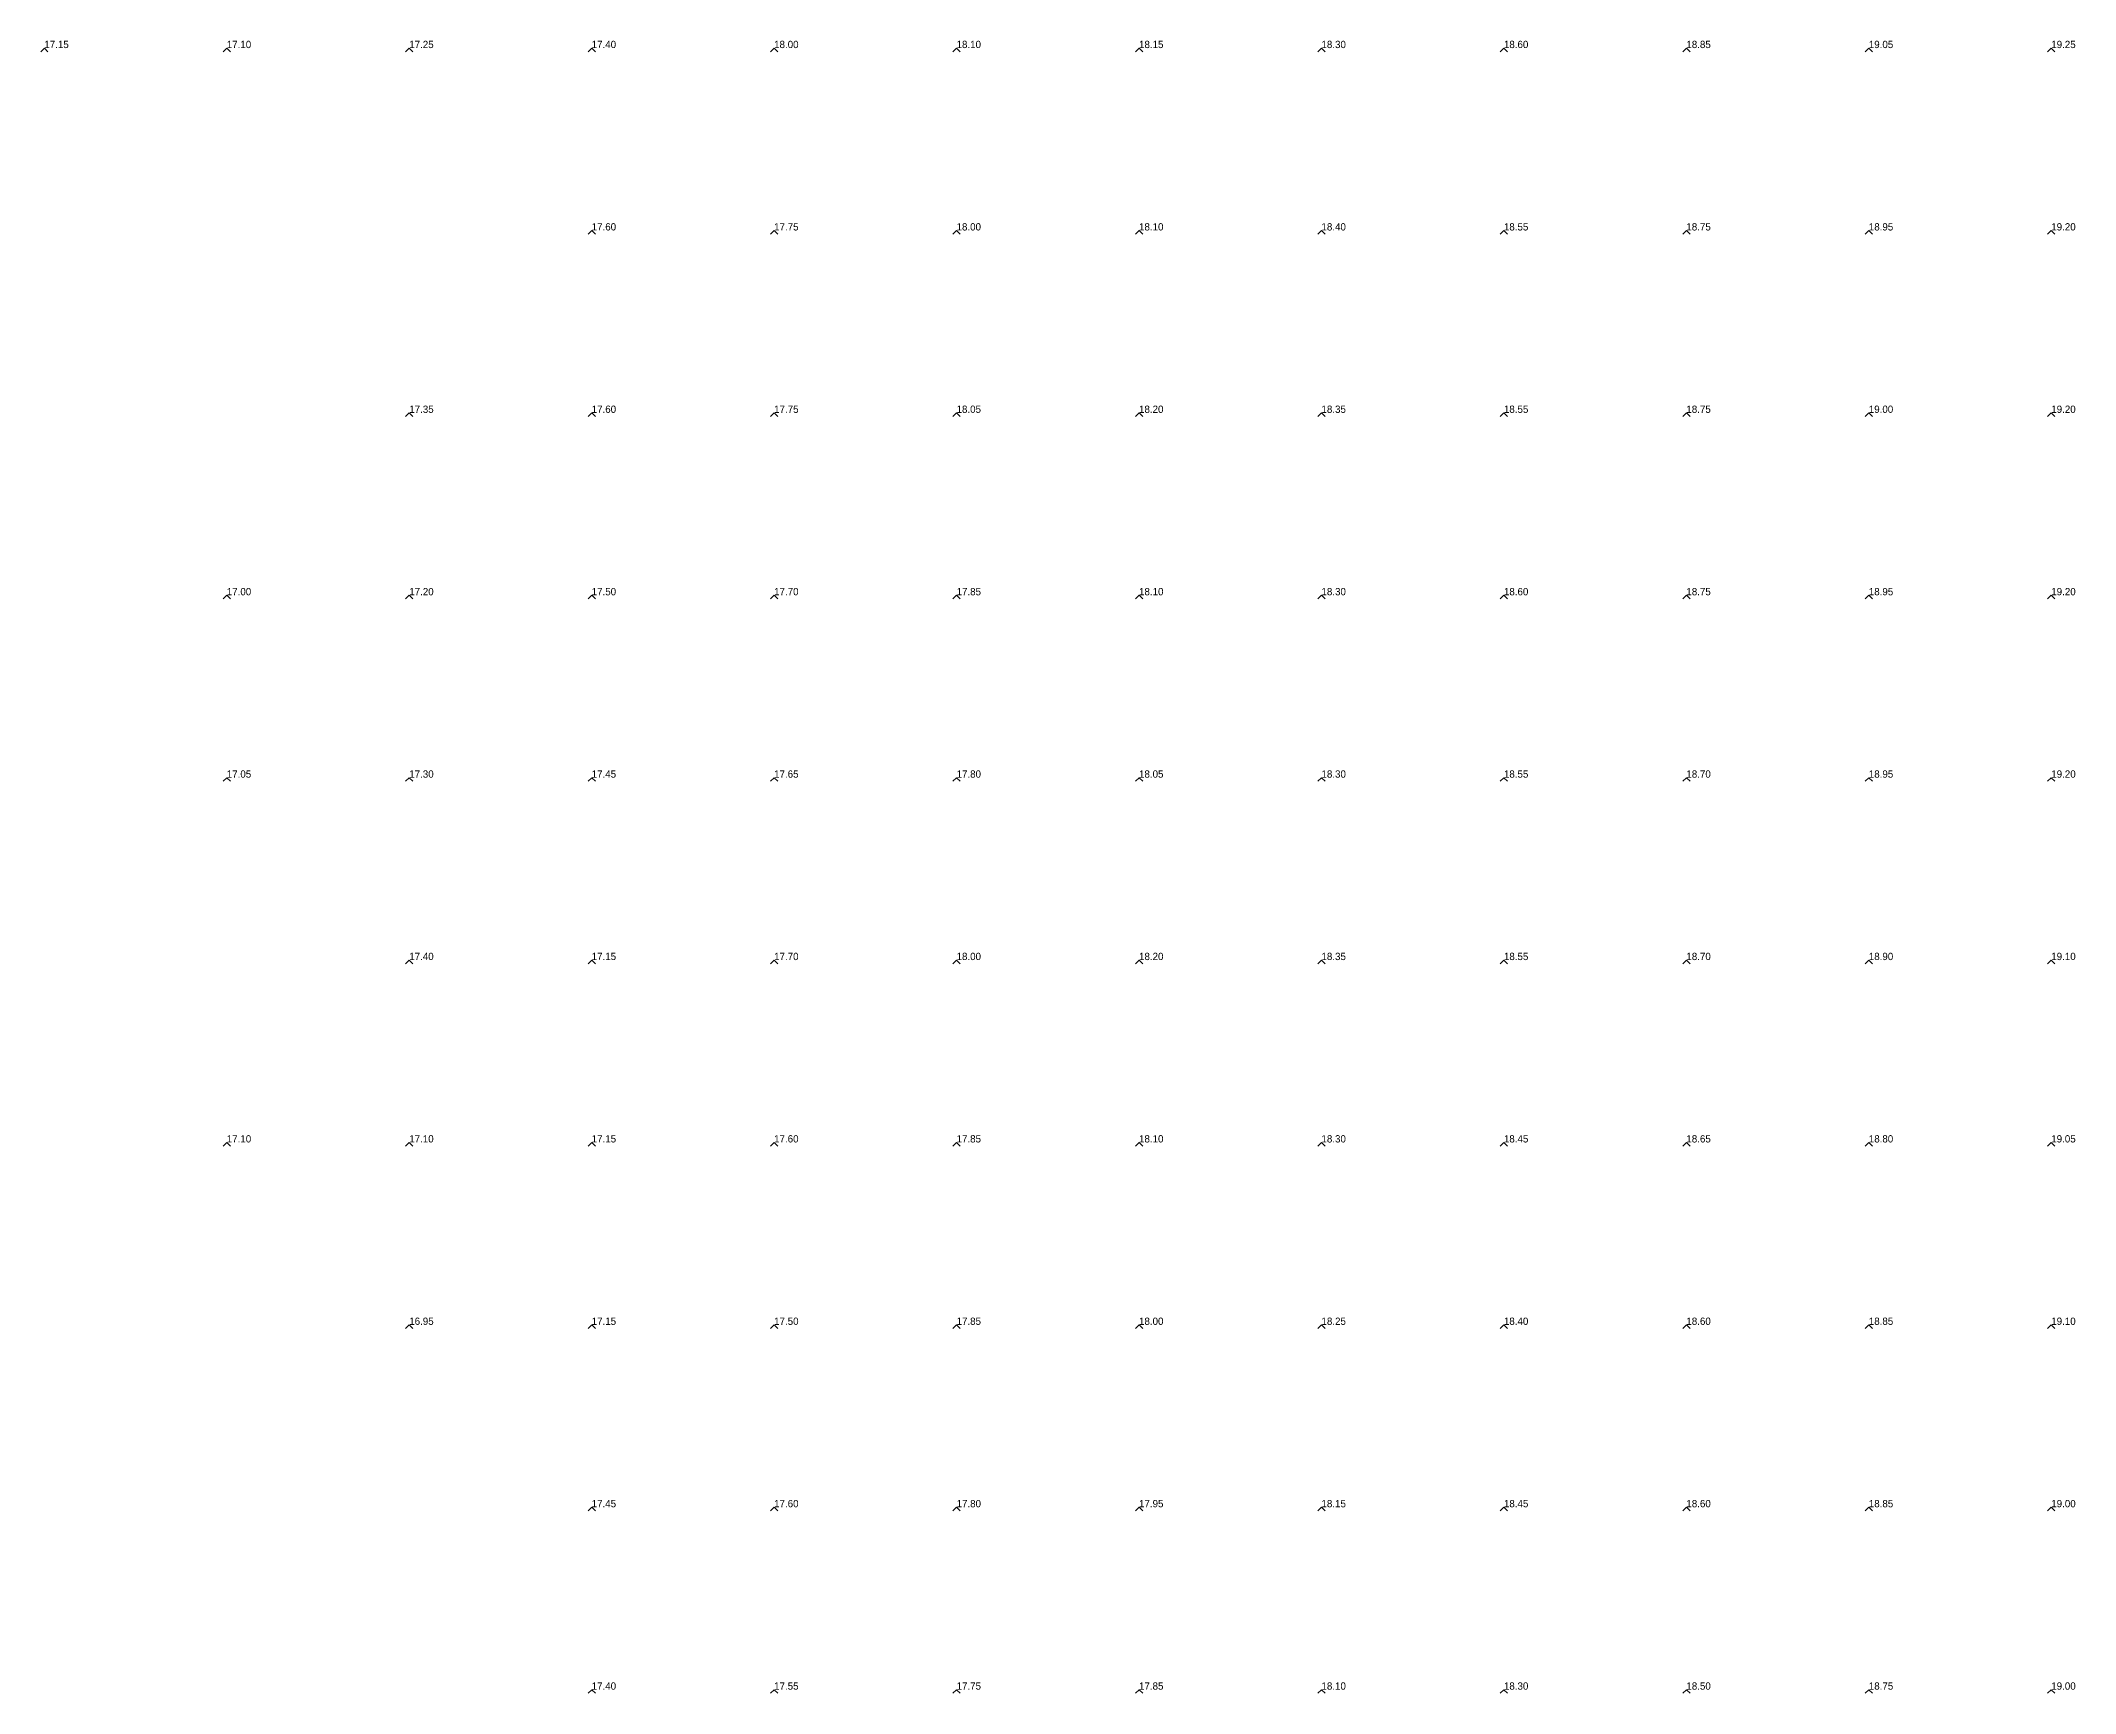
# Model space of a CAD drawing. Extents: x 570945 to 571083, y 5181392 to 5181597.
# Drawn here: x 570944.82 to 570972.7, y 5181544.08 to 5181566.73 of the extents above; entities that cross this region are included whole.
import ezdxf

# ---------------------------------------------------------------- set-up
doc = ezdxf.new("R2010")
doc.units = 0
doc.layers.add('Soundings', color=1, linetype='CONTINUOUS')

msp = doc.modelspace()

# ---------------------------------------------------------------- linework, layer by layer
at = {"layer": 'Soundings'}
for points in [[(570944.825, 5181566.575), (570944.875, 5181566.625), (570944.925, 5181566.575)], [(570947.325, 5181566.575), (570947.375, 5181566.625), (570947.425, 5181566.575)], [(570949.825, 5181566.575), (570949.875, 5181566.625), (570949.925, 5181566.575)], [(570952.325, 5181566.575), (570952.375, 5181566.625), (570952.425, 5181566.575)], [(570954.825, 5181566.575), (570954.875, 5181566.625), (570954.925, 5181566.575)], [(570957.325, 5181566.575), (570957.375, 5181566.625), (570957.425, 5181566.575)], [(570959.825, 5181566.575), (570959.875, 5181566.625), (570959.925, 5181566.575)], [(570962.325, 5181566.575), (570962.375, 5181566.625), (570962.425, 5181566.575)], [(570964.825, 5181566.575), (570964.875, 5181566.625), (570964.925, 5181566.575)], [(570967.325, 5181566.575), (570967.375, 5181566.625), (570967.425, 5181566.575)], [(570969.825, 5181566.575), (570969.875, 5181566.625), (570969.925, 5181566.575)], [(570972.325, 5181566.575), (570972.375, 5181566.625), (570972.425, 5181566.575)], [(570952.325, 5181564.075), (570952.375, 5181564.125), (570952.425, 5181564.075)], [(570954.825, 5181564.075), (570954.875, 5181564.125), (570954.925, 5181564.075)], [(570957.325, 5181564.075), (570957.375, 5181564.125), (570957.425, 5181564.075)], [(570959.825, 5181564.075), (570959.875, 5181564.125), (570959.925, 5181564.075)], [(570962.325, 5181564.075), (570962.375, 5181564.125), (570962.425, 5181564.075)], [(570964.825, 5181564.075), (570964.875, 5181564.125), (570964.925, 5181564.075)], [(570967.325, 5181564.075), (570967.375, 5181564.125), (570967.425, 5181564.075)], [(570969.825, 5181564.075), (570969.875, 5181564.125), (570969.925, 5181564.075)], [(570972.325, 5181564.075), (570972.375, 5181564.125), (570972.425, 5181564.075)], [(570949.825, 5181561.575), (570949.875, 5181561.625), (570949.925, 5181561.575)], [(570952.325, 5181561.575), (570952.375, 5181561.625), (570952.425, 5181561.575)], [(570954.825, 5181561.575), (570954.875, 5181561.625), (570954.925, 5181561.575)], [(570957.325, 5181561.575), (570957.375, 5181561.625), (570957.425, 5181561.575)], [(570959.825, 5181561.575), (570959.875, 5181561.625), (570959.925, 5181561.575)], [(570962.325, 5181561.575), (570962.375, 5181561.625), (570962.425, 5181561.575)], [(570964.825, 5181561.575), (570964.875, 5181561.625), (570964.925, 5181561.575)], [(570967.325, 5181561.575), (570967.375, 5181561.625), (570967.425, 5181561.575)], [(570969.825, 5181561.575), (570969.875, 5181561.625), (570969.925, 5181561.575)], [(570972.325, 5181561.575), (570972.375, 5181561.625), (570972.425, 5181561.575)], [(570947.325, 5181559.075), (570947.375, 5181559.125), (570947.425, 5181559.075)], [(570949.825, 5181559.075), (570949.875, 5181559.125), (570949.925, 5181559.075)], [(570952.325, 5181559.075), (570952.375, 5181559.125), (570952.425, 5181559.075)], [(570954.825, 5181559.075), (570954.875, 5181559.125), (570954.925, 5181559.075)], [(570957.325, 5181559.075), (570957.375, 5181559.125), (570957.425, 5181559.075)], [(570959.825, 5181559.075), (570959.875, 5181559.125), (570959.925, 5181559.075)], [(570962.325, 5181559.075), (570962.375, 5181559.125), (570962.425, 5181559.075)], [(570964.825, 5181559.075), (570964.875, 5181559.125), (570964.925, 5181559.075)], [(570967.325, 5181559.075), (570967.375, 5181559.125), (570967.425, 5181559.075)], [(570969.825, 5181559.075), (570969.875, 5181559.125), (570969.925, 5181559.075)], [(570972.325, 5181559.075), (570972.375, 5181559.125), (570972.425, 5181559.075)], [(570947.325, 5181556.575), (570947.375, 5181556.625), (570947.425, 5181556.575)], [(570949.825, 5181556.575), (570949.875, 5181556.625), (570949.925, 5181556.575)], [(570952.325, 5181556.575), (570952.375, 5181556.625), (570952.425, 5181556.575)], [(570954.825, 5181556.575), (570954.875, 5181556.625), (570954.925, 5181556.575)], [(570957.325, 5181556.575), (570957.375, 5181556.625), (570957.425, 5181556.575)], [(570959.825, 5181556.575), (570959.875, 5181556.625), (570959.925, 5181556.575)], [(570962.325, 5181556.575), (570962.375, 5181556.625), (570962.425, 5181556.575)], [(570964.825, 5181556.575), (570964.875, 5181556.625), (570964.925, 5181556.575)], [(570967.325, 5181556.575), (570967.375, 5181556.625), (570967.425, 5181556.575)], [(570969.825, 5181556.575), (570969.875, 5181556.625), (570969.925, 5181556.575)], [(570972.325, 5181556.575), (570972.375, 5181556.625), (570972.425, 5181556.575)], [(570949.825, 5181554.075), (570949.875, 5181554.125), (570949.925, 5181554.075)], [(570952.325, 5181554.075), (570952.375, 5181554.125), (570952.425, 5181554.075)], [(570954.825, 5181554.075), (570954.875, 5181554.125), (570954.925, 5181554.075)], [(570957.325, 5181554.075), (570957.375, 5181554.125), (570957.425, 5181554.075)], [(570959.825, 5181554.075), (570959.875, 5181554.125), (570959.925, 5181554.075)], [(570962.325, 5181554.075), (570962.375, 5181554.125), (570962.425, 5181554.075)], [(570964.825, 5181554.075), (570964.875, 5181554.125), (570964.925, 5181554.075)], [(570967.325, 5181554.075), (570967.375, 5181554.125), (570967.425, 5181554.075)], [(570969.825, 5181554.075), (570969.875, 5181554.125), (570969.925, 5181554.075)], [(570972.325, 5181554.075), (570972.375, 5181554.125), (570972.425, 5181554.075)], [(570947.325, 5181551.575), (570947.375, 5181551.625), (570947.425, 5181551.575)], [(570949.825, 5181551.575), (570949.875, 5181551.625), (570949.925, 5181551.575)], [(570952.325, 5181551.575), (570952.375, 5181551.625), (570952.425, 5181551.575)], [(570954.825, 5181551.575), (570954.875, 5181551.625), (570954.925, 5181551.575)], [(570957.325, 5181551.575), (570957.375, 5181551.625), (570957.425, 5181551.575)], [(570959.825, 5181551.575), (570959.875, 5181551.625), (570959.925, 5181551.575)], [(570962.325, 5181551.575), (570962.375, 5181551.625), (570962.425, 5181551.575)], [(570964.825, 5181551.575), (570964.875, 5181551.625), (570964.925, 5181551.575)], [(570967.325, 5181551.575), (570967.375, 5181551.625), (570967.425, 5181551.575)], [(570969.825, 5181551.575), (570969.875, 5181551.625), (570969.925, 5181551.575)], [(570972.325, 5181551.575), (570972.375, 5181551.625), (570972.425, 5181551.575)], [(570949.825, 5181549.075), (570949.875, 5181549.125), (570949.925, 5181549.075)], [(570952.325, 5181549.075), (570952.375, 5181549.125), (570952.425, 5181549.075)], [(570954.825, 5181549.075), (570954.875, 5181549.125), (570954.925, 5181549.075)], [(570957.325, 5181549.075), (570957.375, 5181549.125), (570957.425, 5181549.075)], [(570959.825, 5181549.075), (570959.875, 5181549.125), (570959.925, 5181549.075)], [(570962.325, 5181549.075), (570962.375, 5181549.125), (570962.425, 5181549.075)], [(570964.825, 5181549.075), (570964.875, 5181549.125), (570964.925, 5181549.075)], [(570967.325, 5181549.075), (570967.375, 5181549.125), (570967.425, 5181549.075)], [(570969.825, 5181549.075), (570969.875, 5181549.125), (570969.925, 5181549.075)], [(570972.325, 5181549.075), (570972.375, 5181549.125), (570972.425, 5181549.075)], [(570952.325, 5181546.575), (570952.375, 5181546.625), (570952.425, 5181546.575)], [(570954.825, 5181546.575), (570954.875, 5181546.625), (570954.925, 5181546.575)], [(570957.325, 5181546.575), (570957.375, 5181546.625), (570957.425, 5181546.575)], [(570959.825, 5181546.575), (570959.875, 5181546.625), (570959.925, 5181546.575)], [(570962.325, 5181546.575), (570962.375, 5181546.625), (570962.425, 5181546.575)], [(570964.825, 5181546.575), (570964.875, 5181546.625), (570964.925, 5181546.575)], [(570967.325, 5181546.575), (570967.375, 5181546.625), (570967.425, 5181546.575)], [(570969.825, 5181546.575), (570969.875, 5181546.625), (570969.925, 5181546.575)], [(570972.325, 5181546.575), (570972.375, 5181546.625), (570972.425, 5181546.575)], [(570952.325, 5181544.075), (570952.375, 5181544.125), (570952.425, 5181544.075)], [(570954.825, 5181544.075), (570954.875, 5181544.125), (570954.925, 5181544.075)], [(570957.325, 5181544.075), (570957.375, 5181544.125), (570957.425, 5181544.075)], [(570959.825, 5181544.075), (570959.875, 5181544.125), (570959.925, 5181544.075)], [(570962.325, 5181544.075), (570962.375, 5181544.125), (570962.425, 5181544.075)], [(570964.825, 5181544.075), (570964.875, 5181544.125), (570964.925, 5181544.075)], [(570967.325, 5181544.075), (570967.375, 5181544.125), (570967.425, 5181544.075)], [(570969.825, 5181544.075), (570969.875, 5181544.125), (570969.925, 5181544.075)], [(570972.325, 5181544.075), (570972.375, 5181544.125), (570972.425, 5181544.075)]]:
    msp.add_lwpolyline(points, dxfattribs=at)

# ---------------------------------------------------------------- texts
for s, p in [('17.15', (570944.875, 5181566.625, 17.15)), ('17.10', (570947.375, 5181566.625, 17.1)), ('17.25', (570949.875, 5181566.625, 17.25)), ('17.40', (570952.375, 5181566.625, 17.4)), ('18.00', (570954.875, 5181566.625, 18)), ('18.10', (570957.375, 5181566.625, 18.1)), ('18.15', (570959.875, 5181566.625, 18.15)), ('18.30', (570962.375, 5181566.625, 18.3)), ('18.60', (570964.875, 5181566.625, 18.6)), ('18.85', (570967.375, 5181566.625, 18.85)), ('19.05', (570969.875, 5181566.625, 19.05)), ('19.25', (570972.375, 5181566.625, 19.25)), ('17.60', (570952.375, 5181564.125, 17.6)), ('17.75', (570954.875, 5181564.125, 17.75)), ('18.00', (570957.375, 5181564.125, 18)), ('18.10', (570959.875, 5181564.125, 18.1)), ('18.40', (570962.375, 5181564.125, 18.4)), ('18.55', (570964.875, 5181564.125, 18.55)), ('18.75', (570967.375, 5181564.125, 18.75)), ('18.95', (570969.875, 5181564.125, 18.95)), ('19.20', (570972.375, 5181564.125, 19.2)), ('17.35', (570949.875, 5181561.625, 17.35)), ('17.60', (570952.375, 5181561.625, 17.6)), ('17.75', (570954.875, 5181561.625, 17.75)), ('18.05', (570957.375, 5181561.625, 18.05)), ('18.20', (570959.875, 5181561.625, 18.2)), ('18.35', (570962.375, 5181561.625, 18.35)), ('18.55', (570964.875, 5181561.625, 18.55)), ('18.75', (570967.375, 5181561.625, 18.75)), ('19.00', (570969.875, 5181561.625, 19)), ('19.20', (570972.375, 5181561.625, 19.2)), ('17.00', (570947.375, 5181559.125, 17)), ('17.20', (570949.875, 5181559.125, 17.2)), ('17.50', (570952.375, 5181559.125, 17.5)), ('17.70', (570954.875, 5181559.125, 17.7)), ('17.85', (570957.375, 5181559.125, 17.85)), ('18.10', (570959.875, 5181559.125, 18.1)), ('18.30', (570962.375, 5181559.125, 18.3)), ('18.60', (570964.875, 5181559.125, 18.6)), ('18.75', (570967.375, 5181559.125, 18.75)), ('18.95', (570969.875, 5181559.125, 18.95)), ('19.20', (570972.375, 5181559.125, 19.2)), ('17.05', (570947.375, 5181556.625, 17.05)), ('17.30', (570949.875, 5181556.625, 17.3)), ('17.45', (570952.375, 5181556.625, 17.45)), ('17.65', (570954.875, 5181556.625, 17.65)), ('17.80', (570957.375, 5181556.625, 17.8)), ('18.05', (570959.875, 5181556.625, 18.05)), ('18.30', (570962.375, 5181556.625, 18.3)), ('18.55', (570964.875, 5181556.625, 18.55)), ('18.70', (570967.375, 5181556.625, 18.7)), ('18.95', (570969.875, 5181556.625, 18.95)), ('19.20', (570972.375, 5181556.625, 19.2)), ('17.40', (570949.875, 5181554.125, 17.4)), ('17.15', (570952.375, 5181554.125, 17.15)), ('17.70', (570954.875, 5181554.125, 17.7)), ('18.00', (570957.375, 5181554.125, 18)), ('18.20', (570959.875, 5181554.125, 18.2)), ('18.35', (570962.375, 5181554.125, 18.35)), ('18.55', (570964.875, 5181554.125, 18.55)), ('18.70', (570967.375, 5181554.125, 18.7)), ('18.90', (570969.875, 5181554.125, 18.9)), ('19.10', (570972.375, 5181554.125, 19.1)), ('17.10', (570947.375, 5181551.625, 17.1)), ('17.10', (570949.875, 5181551.625, 17.1)), ('17.15', (570952.375, 5181551.625, 17.15)), ('17.60', (570954.875, 5181551.625, 17.6)), ('17.85', (570957.375, 5181551.625, 17.85)), ('18.10', (570959.875, 5181551.625, 18.1)), ('18.30', (570962.375, 5181551.625, 18.3)), ('18.45', (570964.875, 5181551.625, 18.45)), ('18.65', (570967.375, 5181551.625, 18.65)), ('18.80', (570969.875, 5181551.625, 18.8)), ('19.05', (570972.375, 5181551.625, 19.05)), ('16.95', (570949.875, 5181549.125, 16.95)), ('17.15', (570952.375, 5181549.125, 17.15)), ('17.50', (570954.875, 5181549.125, 17.5)), ('17.85', (570957.375, 5181549.125, 17.85)), ('18.00', (570959.875, 5181549.125, 18)), ('18.25', (570962.375, 5181549.125, 18.25)), ('18.40', (570964.875, 5181549.125, 18.4)), ('18.60', (570967.375, 5181549.125, 18.6)), ('18.85', (570969.875, 5181549.125, 18.85)), ('19.10', (570972.375, 5181549.125, 19.1)), ('17.45', (570952.375, 5181546.625, 17.45)), ('17.60', (570954.875, 5181546.625, 17.6)), ('17.80', (570957.375, 5181546.625, 17.8)), ('17.95', (570959.875, 5181546.625, 17.95)), ('18.15', (570962.375, 5181546.625, 18.15)), ('18.45', (570964.875, 5181546.625, 18.45)), ('18.60', (570967.375, 5181546.625, 18.6)), ('18.85', (570969.875, 5181546.625, 18.85)), ('19.00', (570972.375, 5181546.625, 19)), ('17.40', (570952.375, 5181544.125, 17.4)), ('17.55', (570954.875, 5181544.125, 17.55)), ('17.75', (570957.375, 5181544.125, 17.75)), ('17.85', (570959.875, 5181544.125, 17.85)), ('18.10', (570962.375, 5181544.125, 18.1)), ('18.30', (570964.875, 5181544.125, 18.3)), ('18.50', (570967.375, 5181544.125, 18.5)), ('18.75', (570969.875, 5181544.125, 18.75)), ('19.00', (570972.375, 5181544.125, 19))]:
    msp.add_text(s, height=0.1, dxfattribs=at).set_placement(p)

doc.saveas('drawing.dxf')
